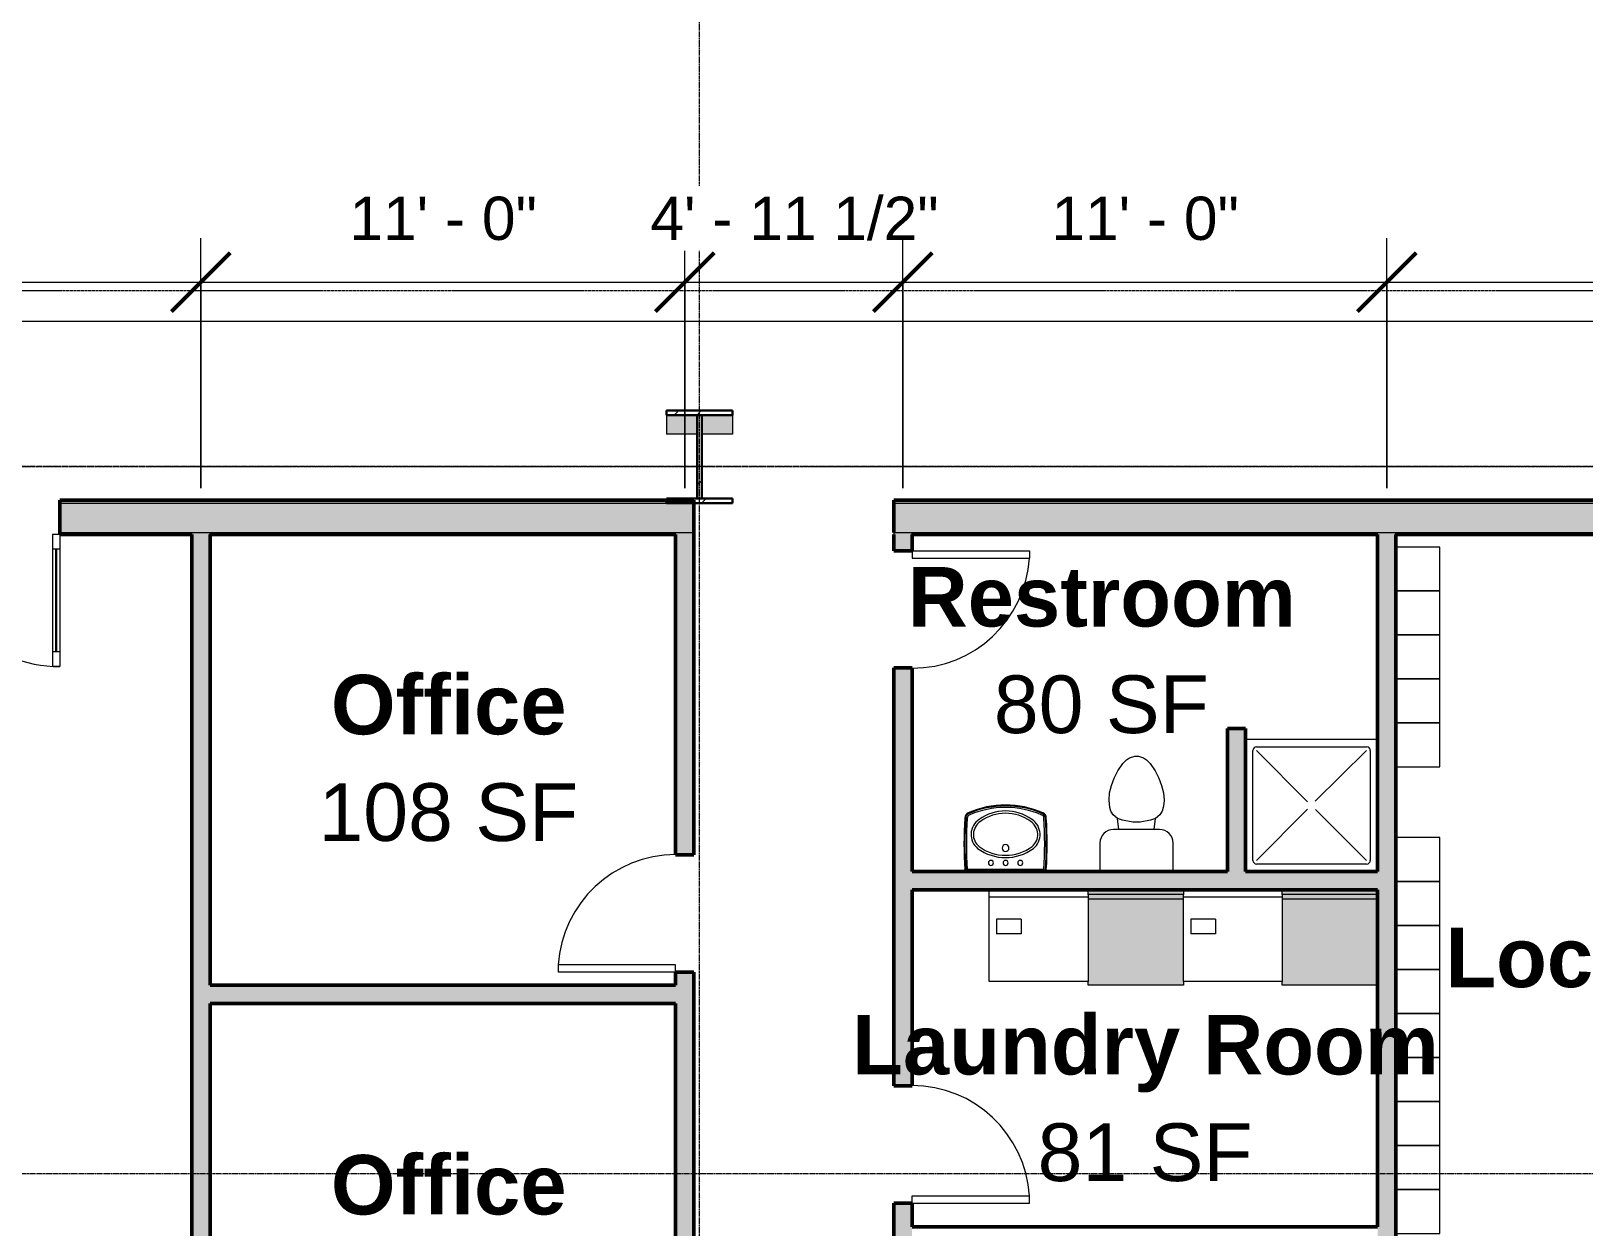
# Model space of a CAD drawing. Header units: inches. Extents: x 21836 to 26875, y -23174 to -20350.
# Drawn here: x 24930 to 25353.7, y -22557.6 to -22231.3 of the extents above; entities that cross this region are included whole.
import ezdxf

# ---------------------------------------------------------------- set-up
doc = ezdxf.new("R2010")
doc.units = ezdxf.units.IN
doc.header["$MEASUREMENT"] = 0
doc.linetypes.add('Dash 1_16_', pattern=[0.125, 0.0625, -0.0625])
doc.linetypes.add('Grid Line 1_2_', pattern=[0.875, 0.5, -0.125, 0.125, -0.125])
for name, color, linetype, lineweight in [('A-ANNO-DIMS', 211, 'Continuous', 9), ('A-ANNO-DIMS-128', 211, 'Continuous', 9), ('A-DOOR', 31, 'Continuous', 13), ('A-DOOR-GLAZ', 31, 'Continuous', 30), ('A-FLOR-CLRS', 90, 'Dash 1_16_', 9), ('A-WALL', 113, 'Continuous', 13), ('A-WALL-PATT', 111, 'Continuous', 50), ('G-ANNO-SYMB', 111, 'Continuous', 9), ('I-FURN', 30, 'Continuous', 9), ('I-WALL', 2, 'Continuous', 13), ('L-SITE-WALL', 31, 'Continuous', 13), ('M-AREA-IDEN', 171, 'Continuous', 9), ('P-SANR-FIXT', 6, 'Continuous', 9), ('Q-SPCQ', 91, 'Continuous', 9), ('S-COLS', 52, 'Continuous', 9), ('S-GRID', 1, 'Continuous', 9)]:
    doc.layers.add(name, color=color, linetype=linetype, lineweight=lineweight)
doc.styles.add('Arial_1', font='arial.ttf', dxfattribs={"height": 11.802395})
doc.styles.add('Arial_2', font='arial.ttf', dxfattribs={"height": 15.736527})
doc.styles.add('Arial_B_1', font='arialbd.ttf', dxfattribs={"height": 16.236099})
doc.dimstyles.new('Linear_-_3_32__Arial_1', dxfattribs={"dimscale": 12, "dimtxt": 12, "dimasz": 1.333333, "dimexe": 1, "dimexo": 0.666667, "dimgap": 0.666667, "dimtad": 1, "dimdec": 4, "dimrnd": 0.0625, "dimzin": 1, "dimdsep": 46, "dimlunit": 4, "dimtxsty": 'Arial_1', "dimblk1": 'OBLIQUE', "dimblk2": 'OBLIQUE', "dimsah": 1, "dimcen": 0.09, "dimdle": 1, "dimazin": 0, "dimtfac": 1, "dimtdec": 4, "dimtix": 1, "dimtmove": 0, "dimatfit": 3, "dimfxl": 1, "dimtvp": 1, "dimtfill": 1, "dimfrac": 2, "dimtolj": 1, "dimtzin": 0, "dimarcsym": 2})
doc.dimstyles.new('Linear_-_3_32__Arial_2', dxfattribs={"dimscale": 12, "dimtxt": 12, "dimasz": 1.333333, "dimexe": 1, "dimexo": 0.666667, "dimgap": 0.666667, "dimtad": 1, "dimdec": 4, "dimrnd": 0.0625, "dimzin": 1, "dimdsep": 46, "dimlunit": 4, "dimtxsty": 'Arial_1', "dimblk1": 'OBLIQUE', "dimblk2": 'OBLIQUE', "dimsah": 1, "dimcen": 0.09, "dimdle": 1, "dimazin": 0, "dimtfac": 1, "dimtdec": 4, "dimtix": 1, "dimtmove": 0, "dimatfit": 3, "dimfxl": 1, "dimtvp": 1, "dimtfill": 1, "dimfrac": 2, "dimtolj": 1, "dimtzin": 0, "dimarcsym": 2})
pattern_1 = [(45, (0, 0), (-12.6713535, 12.6713535), []), (45, (0, 19.2), (-12.6713535, 12.6713535), [])]

# ---------------------------------------------------------------- blocks, each defined once
blk = doc.blocks.new('Locker-Double Stacked - 12_ x 12_-489636-First Floor Plan')
at = {"layer": 'I-FURN'}
for p, q in [((6, 6), (-6, 6)), ((-6, 6), (-6, -6)), ((6, -6), (6, 6)), ((-6, -6), (6, -6))]:
    blk.add_line(p, q, dxfattribs=at)
blk = doc.blocks.new('Single-Flush - 32_ x 84_-460923-First Floor Plan')
at = {"layer": 'A-DOOR', "lineweight": 20}
for p, q in [((14, -2.5), (14, -34.5)), ((16, -2.5), (14, -2.5)), ((16, -2.5), (16, -34.5)), ((16, -34.5), (14, -34.5))]:
    blk.add_line(p, q, dxfattribs=at)
at = {"layer": 'A-DOOR', "lineweight": 9}
blk.add_arc((16, -2.5), 32.07, 180, 266.4241, dxfattribs=at)
blk = doc.blocks.new('Single-Flush - 32_ x 84_-489871-First Floor Plan')
at = {"layer": 'A-DOOR', "lineweight": 20}
for p, q in [((14, 2.5), (14, 34.5)), ((16, 34.5), (14, 34.5)), ((16, 2.5), (16, 34.5)), ((16, 2.5), (14, 2.5))]:
    blk.add_line(p, q, dxfattribs=at)
at = {"layer": 'A-DOOR', "lineweight": 9}
blk.add_arc((16, 2.5), 32.07, 93.5759, 180, dxfattribs=at)
blk = doc.blocks.new('Double-Glass 1 - 72_ x 96_-618616-First Floor Plan')
at = {"layer": 'A-DOOR', "lineweight": 20}
for p, q in [((-36.02, 36.78), (-36.02, 40.78)), ((-36.02, 40.78), (-34, 40.78)), ((-34, 36.78), (-34, 40.78)), ((34, 36.78), (34, 40.78)), ((36, 40.78), (34, 40.78)), ((36, 36.78), (36, 40.78)), ((-36.02, 36.78), (-34, 36.78)), ((34, 36.78), (36, 36.78)), ((-36.02, 8.78), (-34, 8.78)), ((-36.02, 4.78), (-36.02, 8.78)), ((-34, 4.78), (-34, 8.78)), ((36, 8.78), (34, 8.78)), ((34, 4.78), (34, 8.78)), ((36, 4.78), (36, 8.78)), ((-36.02, 4.78), (-34, 4.78)), ((36, 4.78), (34, 4.78))]:
    blk.add_line(p, q, dxfattribs=at)
at = {"layer": 'A-DOOR', "lineweight": 9}
for p, q in [((-36.02, 8.78), (-36.02, 36.78)), ((-34, 8.78), (-34, 36.78)), ((34, 8.78), (34, 36.78)), ((36, 8.78), (36, 36.78))]:
    blk.add_line(p, q, dxfattribs=at)
for centre, radius, start, end in [((-36.02, 4.78), 36, 360, 90), ((36, 4.76), 36.02, 90, 179.9666)]:
    blk.add_arc(centre, radius, start, end, dxfattribs=at)
at = {"layer": 'A-DOOR-GLAZ'}
for p, q in [((-35, 36.78), (-35, 8.78)), ((35, 8.78), (35, 36.78))]:
    blk.add_line(p, q, dxfattribs=at)
blk = doc.blocks.new('Toilet-Domestic-3D - Toilet-Domestic-3D-489637-First Floor Plan')
at = {"layer": 'P-SANR-FIXT'}
for p, q in [((-5.13, 8), (-3.74, 10)), ((-3.74, 10), (-2.74, 11)), ((-2.74, 11), (-1.87, 11.5)), ((-1.87, 11.5), (-0.5, 12)), ((-0.5, 12), (0.5, 12)), ((0.5, 12), (1.87, 11.5)), ((1.87, 11.5), (2.74, 11)), ((2.74, 11), (3.74, 10)), ((3.74, 10), (5.13, 8)), ((-6.79, 4), (-6.06, 6)), ((-6.06, 6), (-5.13, 8)), ((5.13, 8), (6.06, 6)), ((6.06, 6), (6.79, 4)), ((-7.5, 0), (-7.33, 1.99)), ((-7.33, 1.99), (-6.79, 4)), ((6.79, 4), (7.33, 1.99)), ((7.33, 1.99), (7.5, 0)), ((-7.41, -1), (-7.5, 0)), ((-7.24, -2), (-7.41, -1)), ((-6.97, -3), (-7.24, -2)), ((-6.4, -4), (-6.97, -3)), ((-5.21, -5), (-6.4, -4)), ((6.4, -4), (5.21, -5)), ((6.97, -3), (6.4, -4)), ((7.24, -2), (6.97, -3)), ((7.41, -1), (7.24, -2)), ((7.5, 0), (7.41, -1)), ((6.25, -8.02), (-6.25, -8.02)), ((-3.84, -5.5), (-5.21, -5)), ((-4.86, -8.02), (-5.21, -5)), ((-1, -6), (-3.84, -5.5)), ((1, -6), (-1, -6)), ((3.84, -5.5), (1, -6)), ((5.21, -5), (3.84, -5.5)), ((4.86, -8.02), (5.21, -5)), ((-9.98, -11.75), (-9.98, -19.48)), ((9.98, -19.48), (9.98, -11.75))]:
    blk.add_line(p, q, dxfattribs=at)
for centre, start, end in [((-6.25, -11.75), 90, 180), ((6.25, -11.75), 0, 90)]:
    blk.add_arc(centre, 3.73, start, end, dxfattribs=at)
blk = doc.blocks.new('Sink-Bathroom-Kohler-Pinoir-2035-8 - Vitreous_China-0-White-670431-First Floor Plan')
at = {"layer": 'P-SANR-FIXT'}
for p, q in [((25184.77, -22460.55), (25184.77, -22460.06)), ((25185.03, -22460.05), (25185.03, -22460.55)), ((25185.44, -22460.55), (25185.44, -22460.03)), ((25195.89, -22460.03), (25185.44, -22460.03)), ((25185.44, -22460.22), (25195.89, -22460.2)), ((25206.34, -22460.03), (25195.89, -22460.03)), ((25195.89, -22460.2), (25206.34, -22460.22)), ((25206.34, -22460.03), (25206.34, -22460.55)), ((25206.75, -22460.55), (25206.75, -22460.05)), ((25207.01, -22460.06), (25207.01, -22460.55))]:
    blk.add_line(p, q, dxfattribs=at)
for centre, radius, start, end in [((25195.89, -22467.85), 25.41, 66.3302, 113.6742), ((25195.89, -22467.85), 25.15, 66.3302, 113.6726), ((25195.89, -22467.85), 24.74, 66.3302, 113.6698), ((25291.12, -22453.02), 106.58, 176.2183, 183.7835), ((25186.32, -22445.99), 1.54, 113.9605, 180.0345), ((25291.12, -22453.02), 106.33, 176.2135, 183.7881), ((25186.32, -22445.99), 1.29, 113.9877, 180.3965), ((25291.12, -22453.02), 105.91, 176.2045, 183.7955), ((25186.32, -22445.99), 0.875, 114.0553, 181.2927), ((25191.38, -22450.5), 4.9, 123.5514, 230.6366), ((25191.38, -22450.5), 4.26, 123.3558, 230.4225), ((25195.89, -22456.26), 12.2, 53.7683, 126.2317), ((25195.89, -22456.26), 11.57, 53.6931, 126.3069), ((25200.4, -22450.5), 4.26, 309.5775, 56.6442), ((25200.4, -22450.5), 4.9, 309.3634, 56.4486), ((25205.48, -22445.98), 0.862, 358.0783, 66.3302), ((25205.48, -22445.98), 1.28, 359.0965, 66.3302), ((25205.48, -22445.98), 1.53, 359.5057, 66.3302), ((25100.66, -22453.02), 105.91, 356.2045, 3.7955), ((25100.66, -22453.02), 106.33, 356.2119, 3.7854), ((25100.66, -22453.02), 106.58, 356.2165, 3.78), ((25195.89, -22443.97), 12.82, 233.5725, 306.4275), ((25195.89, -22443.97), 12.18, 233.6508, 306.3492), ((25195.89, -22454.18), 0.934, 0, 180), ((25195.89, -22454.18), 0.934, 180, 0), ((25191.89, -22458.23), 0.692, 0, 180), ((25191.89, -22458.23), 0.692, 180, 0), ((25195.89, -22458.24), 0.69, 0, 180), ((25195.89, -22458.24), 0.69, 180, 0), ((25199.89, -22458.24), 0.69, 0, 180), ((25199.89, -22458.24), 0.69, 180, 0)]:
    blk.add_arc(centre, radius, start, end, dxfattribs=at)
blk = doc.blocks.new('Shower Base-3D - 36_ x 36_-670432-First Floor Plan')
at = {"layer": 'P-SANR-FIXT'}
for p, q in [((18, 18), (-18, 18)), ((-16, -15), (-16, 15)), ((-15, 16), (15, 16)), ((-1.12, 1), (-15, 15)), ((0.97, 1.14), (15, 15)), ((16, 15), (16, -15)), ((-1.13, -0.98), (-15, -15)), ((1.01, -1.11), (15, -15)), ((15, -16), (-15, -16))]:
    blk.add_line(p, q, dxfattribs=at)
for centre, start, end in [((-15, 15), 90, 180), ((15, 15), 360, 90), ((-15, -15), 180, 270), ((15, -15), 270, 0)]:
    blk.add_arc(centre, 1, start, end, dxfattribs=at)
blk = doc.blocks.new('Washing Machine - 26_x26_ - Private-670433-First Floor Plan')
at = {"layer": 'P-SANR-FIXT'}
for points in [[(1.31, -13), (1.31, 13), (0, 13), (0, -13)], [(2.59, 12.87), (2.59, 13), (1.31, 13), (1.31, -13), (2.59, -13)], [(26, -13), (26, 13), (2.59, 13), (2.59, -13), (25, -13)]]:
    blk.add_hatch(color=256, dxfattribs=at).paths.add_polyline_path(points, flags=0)
for p, q in [((1.31, 13), (1.31, -13)), ((2.59, 13), (2.59, -13)), ((26, 13), (26, -13)), ((1.31, -13), (0, -13)), ((1.41, -13), (1.31, -13)), ((26, -13), (25, -13))]:
    blk.add_line(p, q, dxfattribs=at)
blk = doc.blocks.new('Dryer - 27_ x 25_ x 35_-670434-First Floor Plan')
at = {"layer": 'Q-SPCQ'}
for p, q in [((1.42, 0.11), (28.42, 0.11)), ((1.42, -23.48), (1.42, 0.11)), ((28.42, 0.11), (28.42, -23.48)), ((19.67, -12.89), (26.42, -12.89)), ((19.67, -16.89), (19.67, -12.89)), ((19.67, -16.89), (26.42, -16.89)), ((26.42, -16.89), (26.42, -12.89)), ((1.42, -22.89), (28.42, -22.89))]:
    blk.add_line(p, q, dxfattribs=at)
blk = doc.blocks.new('Washing Machine - 26_x26_ - Private-V12-First Floor Plan')
at = {"layer": 'P-SANR-FIXT'}
for points in [[(1.31, 13), (0, 13), (0, -13), (1.31, -13)], [(2.59, -13), (2.59, 13), (1.31, 13), (1.31, -13), (1.41, -13)], [(26, -13), (26, 13), (2.59, 13), (2.59, -13), (25, -13)]]:
    blk.add_hatch(color=256, dxfattribs=at).paths.add_polyline_path(points, flags=0)
for p, q in [((0, 13), (1.31, 13)), ((1.31, 13), (1.41, 13)), ((1.31, 13), (1.31, -13)), ((2.59, 13), (2.59, -13)), ((25, 13), (26, 13)), ((26, 13), (26, -13)), ((1.31, -13), (0, -13)), ((1.41, -13), (1.31, -13)), ((26, -13), (25, -13))]:
    blk.add_line(p, q, dxfattribs=at)
blk = doc.blocks.new('Dryer - 27_ x 25_ x 35_-V13-First Floor Plan')
at = {"layer": 'Q-SPCQ'}
for p, q in [((1.42, 0.11), (28.42, 0.11)), ((1.42, -23.48), (1.42, 0.11)), ((28.42, 0.11), (28.42, -24.89)), ((19.67, -12.89), (26.42, -12.89)), ((19.67, -16.89), (19.67, -12.89)), ((19.67, -16.89), (26.42, -16.89)), ((26.42, -16.89), (26.42, -12.89)), ((1.42, -22.89), (28.42, -22.89))]:
    blk.add_line(p, q, dxfattribs=at)
blk = doc.blocks.new('DIMBLOCK14-First Floor Plan')
at = {"layer": 'A-ANNO-DIMS-128'}
for p, q in [((24628.39, -22355.99), (24628.39, -22287.78)), ((24976.39, -22355.99), (24976.39, -22287.78)), ((24616.39, -22299.78), (24976.39, -22299.78)), ((24628.39, -22299.78), (24628.39, -22355.99)), ((24976.39, -22299.78), (24976.39, -22355.99))]:
    blk.add_line(p, q, dxfattribs=at)
at = {"layer": 'A-ANNO-DIMS-128', "lineweight": 50}
for p, q in [((24628.39, -22299.78), (24636.39, -22291.78)), ((24976.39, -22299.78), (24984.39, -22291.78)), ((24628.39, -22299.78), (24620.39, -22307.78)), ((24976.39, -22299.78), (24968.39, -22307.78))]:
    blk.add_line(p, q, dxfattribs=at)
at = {"layer": 'A-ANNO-DIMS-128', "color": 0, "insert": (24776.91, -22276.47), "char_height": 11.802, "width": 61.1446, "attachment_point": 1, "line_spacing_factor": 0.938532, "style": 'Arial_1', "bg_fill": 3, "box_fill_scale": 1.25, "bg_fill_color": 0, "bg_fill_transparency": 0}
blk.add_mtext('29\' - 0"', dxfattribs=at)
blk = doc.blocks.new('_Oblique')
at = {"color": 0, "linetype": 'ByBlock', "lineweight": -2}
blk.add_line((-0.5, -0.5), (0.5, 0.5), dxfattribs=at)
blk = doc.blocks.new('DIMBLOCK15-First Floor Plan')
at = {"layer": 'A-ANNO-DIMS-128'}
for p, q in [((24976.39, -22355.99), (24976.39, -22287.78)), ((25108.39, -22355.99), (25108.39, -22287.78)), ((24976.39, -22299.78), (25108.39, -22299.78)), ((24976.39, -22299.78), (24976.39, -22355.99)), ((25108.39, -22299.78), (25108.39, -22355.99))]:
    blk.add_line(p, q, dxfattribs=at)
at = {"layer": 'A-ANNO-DIMS-128', "lineweight": 50}
for p, q in [((24976.39, -22299.78), (24984.39, -22291.78)), ((25108.39, -22299.78), (25116.39, -22291.78)), ((24976.39, -22299.78), (24968.39, -22307.78)), ((25108.39, -22299.78), (25100.39, -22307.78))]:
    blk.add_line(p, q, dxfattribs=at)
at = {"layer": 'A-ANNO-DIMS-128', "color": 0, "insert": (25016.91, -22276.47), "char_height": 11.802, "width": 61.1446, "attachment_point": 1, "line_spacing_factor": 0.938532, "style": 'Arial_1', "bg_fill": 3, "box_fill_scale": 1.25, "bg_fill_color": 0, "bg_fill_transparency": 0}
blk.add_mtext('11\' - 0"', dxfattribs=at)
blk = doc.blocks.new('DIMBLOCK16-First Floor Plan')
at = {"layer": 'A-ANNO-DIMS-128'}
for p, q in [((25108.39, -22355.99), (25108.39, -22287.78)), ((25167.89, -22355.99), (25167.89, -22287.78)), ((25108.39, -22299.78), (25167.89, -22299.78)), ((25108.39, -22299.78), (25108.39, -22355.99)), ((25167.89, -22299.78), (25167.89, -22355.99))]:
    blk.add_line(p, q, dxfattribs=at)
at = {"layer": 'A-ANNO-DIMS-128', "lineweight": 50}
for p, q in [((25108.39, -22299.78), (25116.39, -22291.78)), ((25167.89, -22299.78), (25175.89, -22291.78)), ((25108.39, -22299.78), (25100.39, -22307.78)), ((25167.89, -22299.78), (25159.89, -22307.78))]:
    blk.add_line(p, q, dxfattribs=at)
at = {"layer": 'A-ANNO-DIMS-128', "color": 0, "insert": (25099, -22276.47), "char_height": 11.8024, "width": 93.9323, "attachment_point": 1, "line_spacing_factor": 0.938532, "style": 'Arial_1', "bg_fill": 3, "box_fill_scale": 1.25, "bg_fill_color": 0, "bg_fill_transparency": 0}
blk.add_mtext('4\' - 11 1/2"', dxfattribs=at)
blk = doc.blocks.new('DIMBLOCK17-First Floor Plan')
at = {"layer": 'A-ANNO-DIMS-128'}
for p, q in [((25167.89, -22355.99), (25167.89, -22287.78)), ((25299.89, -22355.99), (25299.89, -22287.78)), ((25167.89, -22299.78), (25299.89, -22299.78)), ((25167.89, -22299.78), (25167.89, -22355.99)), ((25299.89, -22299.78), (25299.89, -22355.99))]:
    blk.add_line(p, q, dxfattribs=at)
at = {"layer": 'A-ANNO-DIMS-128', "lineweight": 50}
for p, q in [((25167.89, -22299.78), (25175.89, -22291.78)), ((25299.89, -22299.78), (25307.89, -22291.78)), ((25167.89, -22299.78), (25159.89, -22307.78)), ((25299.89, -22299.78), (25291.89, -22307.78))]:
    blk.add_line(p, q, dxfattribs=at)
at = {"layer": 'A-ANNO-DIMS-128', "color": 0, "insert": (25208.41, -22276.47), "char_height": 11.802, "width": 61.1446, "attachment_point": 1, "line_spacing_factor": 0.938532, "style": 'Arial_1', "bg_fill": 3, "box_fill_scale": 1.25, "bg_fill_color": 0, "bg_fill_transparency": 0}
blk.add_mtext('11\' - 0"', dxfattribs=at)
blk = doc.blocks.new('DIMBLOCK18-First Floor Plan')
at = {"layer": 'A-ANNO-DIMS-128'}
for p, q in [((25299.89, -22355.99), (25299.89, -22287.78)), ((25511.89, -22302.63), (25511.89, -22287.78)), ((25299.89, -22299.78), (25511.89, -22299.78)), ((25299.89, -22299.78), (25299.89, -22355.99)), ((25511.89, -22299.78), (25511.89, -22302.63))]:
    blk.add_line(p, q, dxfattribs=at)
at = {"layer": 'A-ANNO-DIMS-128', "lineweight": 50}
for p, q in [((25299.89, -22299.78), (25307.89, -22291.78)), ((25511.89, -22299.78), (25519.89, -22291.78)), ((25299.89, -22299.78), (25291.89, -22307.78)), ((25511.89, -22299.78), (25503.89, -22307.78))]:
    blk.add_line(p, q, dxfattribs=at)
at = {"layer": 'A-ANNO-DIMS-128', "color": 0, "insert": (25380.41, -22276.47), "char_height": 11.802, "width": 61.1446, "attachment_point": 1, "line_spacing_factor": 0.938532, "style": 'Arial_1', "bg_fill": 3, "box_fill_scale": 1.25, "bg_fill_color": 0, "bg_fill_transparency": 0}
blk.add_mtext('17\' - 8"', dxfattribs=at)

msp = doc.modelspace()

# ---------------------------------------------------------------- hatches: boundary and pattern name
at = {"layer": 'A-WALL-PATT', "lineweight": 9}
h = msp.add_hatch(dxfattribs=at)
h.set_pattern_fill('FP_10', color=256, style=0, pattern_type=2)
h.set_pattern_definition([(0, (0, 0), (40.96, 10.24), [1.69, -29.03, 1.69, -29.03, -163.84]), (0, (0, 0), (40.96, 10.24), [-61.44, 1.69, -59.75, 1.69, -29.03, -71.68]), (0, (0, 0), (40.96, 10.24), [-153.6, 1.69, -18.79, 1.69, -49.51]), (120, (15.36, 5.12), (-29.3481, 30.3524005), [1.69, -29.03, 1.69, -29.03, -163.84]), (120, (15.36, 5.12), (-29.3481, 30.3524005), [-61.44, 1.69, -59.75, 1.69, -29.03, -71.68]), (120, (15.36, 5.12), (-29.3481, 30.3524005), [-153.6, 1.69, -18.79, 1.69, -49.51]), (240, (20.48, 25.6), (-11.6119, -40.5924005), [1.69, -29.03, 1.69, -29.03, -163.84]), (240, (20.48, 25.6), (-11.6119, -40.5924005), [-61.44, 1.69, -59.75, 1.69, -29.03, -71.68]), (240, (20.48, 25.6), (-11.6119, -40.5924005), [-153.6, 1.69, -18.79, 1.69, -49.51])])
h.paths.add_polyline_path([(25721.39023, -22368.67781), (25721.39023, -22368.05281), (25647.39023, -22368.05281), (25647.39023, -22368.67781)], flags=0)
h.paths.add_polyline_path([(25642.39023, -22368.67781), (25642.39023, -22368.05281), (25582.85384, -22368.05281), (25582.85384, -22368.67781)], flags=0)
h.paths.add_polyline_path([(25577.85384, -22368.67781), (25577.85384, -22368.05281), (25546.76523, -22368.05281), (25546.76523, -22368.67781)], flags=0)
h.paths.add_polyline_path([(25450.01523, -22368.67781), (25450.01523, -22368.05281), (25445.92661, -22368.05281), (25445.92661, -22368.67781)], flags=0)
h.paths.add_polyline_path([(25440.92661, -22368.67781), (25440.92661, -22368.05281), (25381.39023, -22368.05281), (25381.39023, -22368.67781)], flags=0)
h.paths.add_polyline_path([(25376.39023, -22368.67781), (25376.39023, -22368.05281), (25302.39023, -22368.05281), (25302.39023, -22368.67781)], flags=0)
h.paths.add_polyline_path([(25297.39023, -22368.67781), (25297.39023, -22368.05281), (25170.39023, -22368.05281), (25170.39023, -22368.67781), (25257.98376, -22368.67781)], flags=0)
h.paths.add_polyline_path([(25105.89023, -22368.67781), (25105.89023, -22368.05281), (24978.89023, -22368.05281), (24978.89023, -22368.67781), (24981.52047, -22368.67781)], flags=0)
h.paths.add_polyline_path([(24973.89023, -22368.67781), (24973.89023, -22368.05281), (24937.89023, -22368.05281), (24937.89023, -22368.67781)], flags=0)
h.paths.add_polyline_path([(24865.89023, -22368.67781), (24865.89023, -22368.05281), (24630.89023, -22368.05281), (24630.89023, -22368.67781), (24705.05718, -22368.67781)], flags=0)
at = {"layer": 'I-WALL'}
for points in [[(24978.89023, -22787.30281), (24978.89023, -22368.05281), (24973.89023, -22368.05281), (24973.89023, -22787.30281)], [(25302.39023, -22787.30281), (25302.39023, -22368.05281), (25297.39023, -22368.05281), (25297.39023, -22787.30281)], [(25261.39023, -22460.55281), (25261.39023, -22421.55281), (25256.39023, -22421.55281), (25256.39023, -22460.55281), (25257.98376, -22460.55281)], [(25170.39023, -22465.55281), (25297.39023, -22465.55281), (25297.39023, -22460.55281), (25170.39023, -22460.55281)], [(25105.89023, -22496.55281), (25105.89023, -22491.55281), (24978.89023, -22491.55281), (24978.89023, -22496.55281), (24981.52047, -22496.55281)]]:
    msp.add_hatch(color=256, dxfattribs=at).paths.add_polyline_path(points, flags=0)
h = msp.add_hatch(color=256, dxfattribs=at)
h.paths.add_polyline_path([(25110.89023, -22623.55281), (25110.89023, -22618.05281), (25105.89023, -22618.05281), (25105.89023, -22623.55281)], flags=0)
h.paths.add_polyline_path([(25105.89023, -22586.05281), (25110.89023, -22586.05281), (25110.89023, -22488.05281), (25105.89023, -22488.05281), (25105.89023, -22569.14117)], flags=0)
h.paths.add_polyline_path([(25110.89023, -22456.05281), (25110.89023, -22368.05281), (25105.89023, -22368.05281), (25105.89023, -22456.05281)], flags=0)
h = msp.add_hatch(color=256, dxfattribs=at)
h.paths.add_polyline_path([(25165.39023, -22787.30281), (25170.39023, -22787.30281), (25170.39023, -22600.05281), (25165.39023, -22600.05281), (25165.39023, -22786.67781)], flags=0)
h.paths.add_polyline_path([(25170.39023, -22568.05281), (25170.39023, -22551.05281), (25165.39023, -22551.05281), (25165.39023, -22568.05281)], flags=0)
h.paths.add_polyline_path([(25170.39023, -22519.05281), (25170.39023, -22405.05281), (25165.39023, -22405.05281), (25165.39023, -22519.05281)], flags=0)
h.paths.add_polyline_path([(25165.39023, -22373.05281), (25170.39023, -22373.05281), (25170.39023, -22368.05281), (25165.39023, -22368.05281), (25165.39023, -22368.67781)], flags=0)
at = {"layer": 'L-SITE-WALL'}
h = msp.add_hatch(color=256, dxfattribs=at)
h.paths.add_polyline_path([(25726.39023, -22360.05281), (25726.39023, -22359.30281), (25546.76523, -22359.30281), (25546.76523, -22360.05281)], flags=0)
h.paths.add_polyline_path([(25450.01523, -22360.05281), (25450.01523, -22359.30281), (25165.39023, -22359.30281), (25165.39023, -22360.05281), (25257.98376, -22360.05281)], flags=0)
h.paths.add_polyline_path([(25110.89023, -22360.05281), (25110.89023, -22359.30281), (24937.89023, -22359.30281), (24937.89023, -22360.05281), (24981.52047, -22360.05281)], flags=0)
h.paths.add_polyline_path([(24865.89023, -22360.05281), (24865.89023, -22359.30281), (24625.89023, -22359.30281), (24625.89023, -22360.05281), (24705.05718, -22360.05281)], flags=0)
h = msp.add_hatch(color=256, dxfattribs=at)
h.paths.add_polyline_path([(25721.39023, -22368.05281), (25726.39023, -22368.05281), (25726.39023, -22360.05281), (25546.76523, -22360.05281), (25546.76523, -22368.05281), (25647.39023, -22368.05281)], flags=0)
h.paths.add_polyline_path([(25450.01523, -22368.05281), (25450.01523, -22360.05281), (25165.39023, -22360.05281), (25165.39023, -22368.05281), (25445.92661, -22368.05281)], flags=0)
h.paths.add_polyline_path([(25105.89023, -22368.05281), (25110.89023, -22368.05281), (25110.89023, -22360.05281), (24937.89023, -22360.05281), (24937.89023, -22368.05281), (24981.52047, -22368.05281)], flags=0)
h.paths.add_polyline_path([(24865.89023, -22368.05281), (24865.89023, -22360.05281), (24630.89023, -22360.05281), (24630.89023, -22368.05281), (24705.05718, -22368.05281)], flags=0)
at = {"layer": 'S-COLS'}
h = msp.add_hatch(dxfattribs=at)
h.set_pattern_fill('FP_1', color=256, style=0, pattern_type=2)
h.set_pattern_definition(pattern_1)
h.paths.add_polyline_path([(25121.39023, -22336.05108), (25121.39023, -22334.79776), (25103.39023, -22334.79776), (25103.39023, -22336.05108)], flags=0)
h = msp.add_hatch(color=256, dxfattribs=at)
h.paths.add_polyline_path([(25111.76523, -22341.30614), (25111.76523, -22336.05108), (25103.39023, -22336.05108), (25103.39023, -22341.30614)], flags=0)
h.paths.add_polyline_path([(25121.39023, -22341.30614), (25121.39023, -22336.05108), (25113.01523, -22336.05108), (25113.01523, -22341.30614)], flags=0)
h = msp.add_hatch(dxfattribs=at)
h.set_pattern_fill('FP_1', color=256, style=0, pattern_type=2)
h.set_pattern_definition(pattern_1)
h.paths.add_polyline_path([(25113.01523, -22358.80281), (25113.01523, -22336.05108), (25111.76523, -22336.05108), (25111.76523, -22358.80281)], flags=0)
h = msp.add_hatch(dxfattribs=at)
h.set_pattern_fill('FP_1', color=256, style=0, pattern_type=2)
h.set_pattern_definition(pattern_1)
h.paths.add_polyline_path([(25121.39023, -22360.05281), (25121.39023, -22358.80281), (25103.39023, -22358.80281), (25103.39023, -22360.05281)], flags=0)

# ---------------------------------------------------------------- linework, layer by layer
at = {"layer": 'A-FLOR-CLRS'}
for p, q in [((24651.39023, -22302.05281), (25927.39023, -22302.05281)), ((24823.51523, -22350.05281), (25111.76523, -22350.05281)), ((25113.01523, -22350.05281), (25401.26523, -22350.05281))]:
    msp.add_line(p, q, dxfattribs=at)
at = {"layer": 'A-WALL'}
for p, q in [((24937.89023, -22360.05281), (25110.89023, -22360.05281)), ((25165.39023, -22360.05281), (25450.01523, -22360.05281)), ((24937.89023, -22368.05281), (25110.89023, -22368.05281)), ((24973.89023, -22368.67781), (24973.89023, -22368.05281)), ((24978.89023, -22368.67781), (24978.89023, -22368.05281)), ((25105.89023, -22368.67781), (25105.89023, -22368.05281)), ((25165.39023, -22368.05281), (25165.39023, -22368.67781)), ((25165.39023, -22368.05281), (25450.01523, -22368.05281)), ((25170.39023, -22368.67781), (25170.39023, -22368.05281)), ((25297.39023, -22368.67781), (25297.39023, -22368.05281)), ((25302.39023, -22368.67781), (25302.39023, -22368.05281))]:
    msp.add_line(p, q, dxfattribs=at)
at = {"layer": 'G-ANNO-SYMB'}
msp.add_line((26334.27552, -22310.53102), (21858.58743, -22310.53102), dxfattribs=at)
at = {"layer": 'I-WALL', "lineweight": 50}
for p, q in [((24973.89023, -22368.67781), (24973.89023, -22786.67781)), ((24978.89023, -22491.55281), (24978.89023, -22368.67781)), ((25105.89023, -22368.67781), (25105.89023, -22456.05281)), ((25110.89023, -22456.05281), (25110.89023, -22368.67781)), ((25165.39023, -22368.67781), (25165.39023, -22373.05281)), ((25170.39023, -22373.05281), (25170.39023, -22368.67781)), ((25297.39023, -22368.67781), (25297.39023, -22460.55281)), ((25302.39023, -22691.30281), (25302.39023, -22368.67781)), ((25165.39023, -22373.05281), (25170.39023, -22373.05281)), ((25170.39023, -22405.05281), (25165.39023, -22405.05281)), ((25165.39023, -22405.05281), (25165.39023, -22519.05281)), ((25170.39023, -22460.55281), (25170.39023, -22405.05281)), ((25256.39023, -22421.55281), (25256.39023, -22460.55281)), ((25261.39023, -22421.55281), (25256.39023, -22421.55281)), ((25261.39023, -22460.55281), (25261.39023, -22421.55281)), ((25105.89023, -22456.05281), (25110.89023, -22456.05281)), ((25256.39023, -22460.55281), (25170.39023, -22460.55281)), ((25297.39023, -22460.55281), (25261.39023, -22460.55281)), ((25170.39023, -22519.05281), (25170.39023, -22465.55281)), ((25170.39023, -22465.55281), (25297.39023, -22465.55281)), ((25297.39023, -22465.55281), (25297.39023, -22557.55281)), ((25110.89023, -22488.05281), (25105.89023, -22488.05281)), ((25105.89023, -22488.05281), (25105.89023, -22491.55281)), ((25110.89023, -22586.05281), (25110.89023, -22488.05281)), ((25105.89023, -22491.55281), (24978.89023, -22491.55281)), ((24978.89023, -22623.55281), (24978.89023, -22496.55281)), ((24978.89023, -22496.55281), (25105.89023, -22496.55281)), ((25105.89023, -22496.55281), (25105.89023, -22586.05281)), ((25165.39023, -22519.05281), (25170.39023, -22519.05281)), ((25170.39023, -22551.05281), (25165.39023, -22551.05281)), ((25165.39023, -22551.05281), (25165.39023, -22568.05281)), ((25170.39023, -22557.55281), (25170.39023, -22551.05281)), ((25297.39023, -22557.55281), (25170.39023, -22557.55281))]:
    msp.add_line(p, q, dxfattribs=at)
at = {"layer": 'L-SITE-WALL', "lineweight": 50}
for p, q in [((25110.89023, -22359.30281), (24937.89023, -22359.30281)), ((24937.89023, -22359.30281), (24937.89023, -22368.67781)), ((25110.89023, -22368.67781), (25110.89023, -22359.30281)), ((25450.01523, -22359.30281), (25165.39023, -22359.30281)), ((25165.39023, -22359.30281), (25165.39023, -22368.05281)), ((24937.89023, -22368.67781), (24973.89023, -22368.67781)), ((24978.89023, -22368.67781), (25105.89023, -22368.67781)), ((25170.39023, -22368.67781), (25297.39023, -22368.67781)), ((25302.39023, -22368.67781), (25376.39023, -22368.67781))]:
    msp.add_line(p, q, dxfattribs=at)
at = {"layer": 'S-COLS', "lineweight": 30}
for p, q in [((25121.39023, -22334.79776), (25103.39023, -22334.79776)), ((25103.39023, -22334.79776), (25103.39023, -22336.05108)), ((25103.39023, -22336.05108), (25121.39023, -22336.05108)), ((25113.01523, -22336.05108), (25111.76523, -22336.05108)), ((25111.76523, -22336.05108), (25111.76523, -22358.80281)), ((25113.01523, -22358.80281), (25113.01523, -22336.05108)), ((25121.39023, -22336.05108), (25121.39023, -22334.79776)), ((25103.39023, -22358.80281), (25103.39023, -22360.05281)), ((25121.39023, -22358.80281), (25103.39023, -22358.80281)), ((25103.39023, -22360.05281), (25121.39023, -22360.05281)), ((25111.76523, -22358.80281), (25113.01523, -22358.80281)), ((25121.39023, -22360.05281), (25121.39023, -22358.80281))]:
    msp.add_line(p, q, dxfattribs=at)
at = {"layer": 'S-COLS'}
for p, q in [((25103.39023, -22336.05108), (25103.39023, -22341.30614)), ((25121.39023, -22336.05108), (25121.39023, -22341.30614)), ((25111.76523, -22341.30614), (25103.39023, -22341.30614)), ((25121.39023, -22341.30614), (25113.01523, -22341.30614))]:
    msp.add_line(p, q, dxfattribs=at)
at = {"layer": 'S-GRID', "linetype": 'Grid Line 1_2_'}
for p, q in [((25112.39023, -23162.8711), (25112.39023, -20426.10083)), ((26875.45558, -22350.05281), (22016.39023, -22350.05281)), ((26875.45558, -22543.05281), (22016.39023, -22543.05281))]:
    msp.add_line(p, q, dxfattribs=at)

# ---------------------------------------------------------------- block references
at = {"layer": 'A-DOOR'}
for name, p, rotation in [('Double-Glass 1 - 72_ x 96_-618616-First Floor Plan', (24901.89023, -22363.89656), 180), ('Single-Flush - 32_ x 84_-460923-First Floor Plan', (25167.89023, -22389.05281), 90), ('Single-Flush - 32_ x 84_-460923-First Floor Plan', (25108.39023, -22472.05281), 270), ('Single-Flush - 32_ x 84_-489871-First Floor Plan', (25167.89023, -22535.05281), 270)]:
    msp.add_blockref(name, p, dxfattribs=dict(at, rotation=rotation))
at = {"layer": 'I-FURN', "rotation": 270}
for p in [(25308.39023, -22378.05281), (25308.39023, -22390.05281), (25308.39023, -22402.05281), (25308.39023, -22414.05281), (25308.39023, -22426.05281), (25308.39023, -22457.30281), (25308.39023, -22469.30281), (25308.39023, -22481.30281), (25308.39023, -22493.30281), (25308.39023, -22505.30281), (25308.39023, -22517.30281), (25308.39023, -22529.30281), (25308.39023, -22541.30281), (25308.39023, -22553.30281)]:
    msp.add_blockref('Locker-Double Stacked - 12_ x 12_-489636-First Floor Plan', p, dxfattribs=at)
at = {"layer": 'P-SANR-FIXT'}
for name, p in [('Shower Base-3D - 36_ x 36_-670432-First Floor Plan', (25279.39023, -22442.55281)), ('Toilet-Domestic-3D - Toilet-Domestic-3D-489637-First Floor Plan', (25231.61521, -22441.07659)), ('Sink-Bathroom-Kohler-Pinoir-2035-8 - Vitreous_China-0-White-670431-First Floor Plan', (0, 0))]:
    msp.add_blockref(name, p, dxfattribs=at)
at = {"layer": 'P-SANR-FIXT', "rotation": 270}
for name, p in [('Washing Machine - 26_x26_ - Private-V12-First Floor Plan', (25231.39023, -22465.55281)), ('Washing Machine - 26_x26_ - Private-670433-First Floor Plan', (25284.39023, -22465.55281))]:
    msp.add_blockref(name, p, dxfattribs=at)
at = {"layer": 'Q-SPCQ', "rotation": 180}
for name, p in [('Dryer - 27_ x 25_ x 35_-V13-First Floor Plan', (25219.81099, -22490.44104)), ('Dryer - 27_ x 25_ x 35_-670434-First Floor Plan', (25272.81099, -22490.44104))]:
    msp.add_blockref(name, p, dxfattribs=at)

# ---------------------------------------------------------------- texts
at = {"layer": 'M-AREA-IDEN', "attachment_point": 2, "line_spacing_factor": 0.938532}
for s, insert, char_height, width, style in [('Restroom', (25222.12504, -22377.51376), 16.236099, 122.88, 'Arial_B_1'), ('Office', (25043.99079, -22406.93228), 16.236099, 74.688, 'Arial_B_1'), ('80 SF', (25222.01569, -22407.0918), 15.736527, 69.888, 'Arial_2'), ('108 SF', (25043.88144, -22436.51032), 15.736527, 84.48, 'Arial_2'), ('Locker Room Men', (25414.14588, -22475.9096), 16.2360992, 228.096, 'Arial_B_1'), ('Laundry Room', (25234.0634, -22499.72313), 16.2360992, 185.664, 'Arial_B_1'), ('81 SF', (25233.95405, -22529.30117), 15.736527, 69.888, 'Arial_2'), ('Office', (25043.99079, -22537.91712), 16.236099, 74.688, 'Arial_B_1')]:
    msp.add_mtext(s, dxfattribs=dict(at, insert=insert, char_height=char_height, width=width, style=style))

# ---------------------------------------------------------------- next in the draw order: dimensions: what is measured, and where the dimension line sits
at = {"layer": 'A-ANNO-DIMS'}
dim = msp.add_linear_dim(base=(24976.39023, -22299.77703), p1=(24628.39023, -22363.99031), p2=(24976.39023, -22363.99031), dimstyle='Linear_-_3_32__Arial_1', override={"dimpost": '<>', "dimfxl": 348}, dxfattribs=at)
dim.commit()
dim.dimension.update_dxf_attribs({"geometry": 'DIMBLOCK14-First Floor Plan', "text_midpoint": (24802.39023, -22285.75104)})

# ---------------------------------------------------------------- next in the draw order: dimensions: what is measured, and where the dimension line sits
dim = msp.add_linear_dim(base=(25108.39023, -22299.77703), p1=(24976.39023, -22363.99031), p2=(25108.39023, -22363.99031), dimstyle='Linear_-_3_32__Arial_1', override={"dimpost": '<>', "dimfxl": 132}, dxfattribs=at)
dim.commit()
dim.dimension.update_dxf_attribs({"geometry": 'DIMBLOCK15-First Floor Plan', "text_midpoint": (25042.39023, -22285.75104)})

# ---------------------------------------------------------------- next in the draw order: dimensions: what is measured, and where the dimension line sits
dim = msp.add_linear_dim(base=(25167.89023, -22299.77703), p1=(25108.39023, -22363.99031), p2=(25167.89023, -22363.99031), dimstyle='Linear_-_3_32__Arial_1', override={"dimpost": '<>', "dimfxl": 59.5}, dxfattribs=at)
dim.commit()
dim.dimension.update_dxf_attribs({"geometry": 'DIMBLOCK16-First Floor Plan', "text_midpoint": (25138.14023, -22285.67456)})

# ---------------------------------------------------------------- next in the draw order: dimensions: what is measured, and where the dimension line sits
dim = msp.add_linear_dim(base=(25299.89023, -22299.77703), p1=(25167.89023, -22363.99031), p2=(25299.89023, -22363.99031), dimstyle='Linear_-_3_32__Arial_1', override={"dimpost": '<>', "dimfxl": 132}, dxfattribs=at)
dim.commit()
dim.dimension.update_dxf_attribs({"geometry": 'DIMBLOCK17-First Floor Plan', "text_midpoint": (25233.89023, -22285.75104)})

# ---------------------------------------------------------------- next in the draw order: dimensions: what is measured, and where the dimension line sits
dim = msp.add_linear_dim(base=(25511.89023, -22299.77703), p1=(25299.89023, -22363.99031), p2=(25511.89023, -22310.62514), dimstyle='Linear_-_3_32__Arial_2', override={"dimpost": '<>', "dimfxl": 218.613451}, dxfattribs=at)
dim.commit()
dim.dimension.update_dxf_attribs({"geometry": 'DIMBLOCK18-First Floor Plan', "text_midpoint": (25405.89023, -22285.75104)})

doc.saveas('drawing.dxf')
